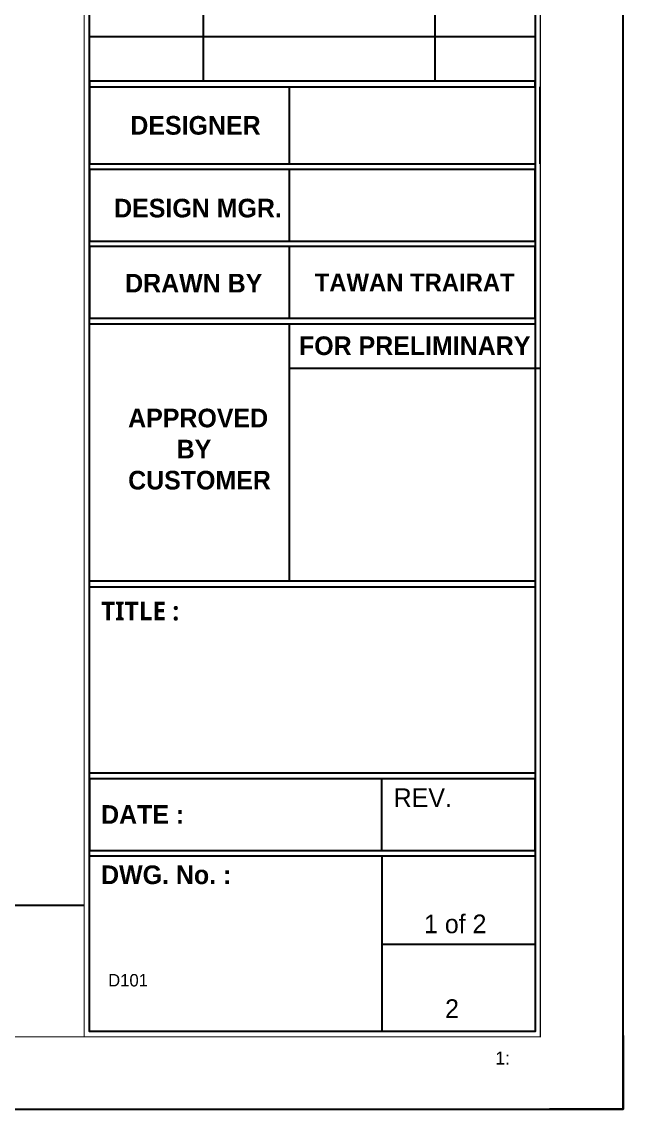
# Model space of a CAD drawing. Header units: millimetres. Extents: x -244126 to 368105, y -173968 to 259060.
# Drawn here: x 4399 to 5560, y 56651 to 58751 of the extents above; entities that cross this region are included whole.
import ezdxf
from ezdxf.enums import TextEntityAlignment as Align

# ---------------------------------------------------------------- set-up
doc = ezdxf.new("R2010")
doc.units = ezdxf.units.MM
doc.header["$MEASUREMENT"] = 0
doc.linetypes.add('BORDER2', pattern=[22.225, 6.35, -3.175, 6.35, -3.175, 0, -3.175])
doc.linetypes.add('TA_HL_003.00000', pattern=[19.5, 10.65, -8.85])
for name, color, linetype in [('000 - GROUND', 6, 'Continuous'), ('000 - L I N E 0.1', 1, 'Continuous'), ('000 - T E X T', 4, 'Continuous'), ('000 - TITLEBLOCK', 4, 'Continuous')]:
    doc.layers.add(name, color=color, linetype=linetype)
doc.styles.add('Cetury Gothic', font='GOTHIC.TTF')
doc.styles.add('MtXpl_Century_Gothic', font='GOTHICB.TTF')
doc.styles.add('TA', font='Cordia New.ttf', dxfattribs={"height": 4.5})

# ---------------------------------------------------------------- blocks, each defined once
blk = doc.blocks.new('A$Cfd196da9')
at = {"color": 0, "linetype": 'ByBlock', "const_width": 0.1}
blk.add_lwpolyline([(-143.5, -98), (96.5, -98), (96.5, 99), (-143.5, 99)], close=True, dxfattribs=at)
blk = doc.blocks.new('A$C5e861bfc')
at = {"color": 3, "linetype": 'Continuous'}
for p, q in [((11.47, -65.02), (11.47, -104.74)), ((33.82, -65.02), (33.82, -104.74)), ((0.5, -105.27), (0.5, -112.72)), ((19.76, -105.27), (19.76, -112.72)), ((44, -112.72), (44, -105.27)), ((0.5, -112.72), (43.5, -112.72)), ((19.76, -113.26), (19.76, -120.17)), ((19.76, -120.71), (19.76, -127.62)), ((19.76, -128.16), (19.76, -153.01)), ((19.76, -132.46), (44, -132.46)), ((28.7, -179.01), (28.7, -172.1)), ((28.7, -179.54), (28.7, -196.46)), ((28.7, -188.07), (43.5, -188.07))]:
    blk.add_line(p, q, dxfattribs=at)
at = {"color": 8, "linetype": 'Continuous'}
blk.add_line((0.5, -100.44), (43.5, -100.44), dxfattribs=at)
at = {"color": 3, "linetype": 'Continuous'}
for points in [[(0.5, -105.27), (43.5, -105.27), (43.5, -104.74), (0.5, -104.74)], [(0.5, -120.17), (43.5, -120.17), (43.5, -113.26), (0.5, -113.26)], [(0.5, -127.62), (43.5, -127.62), (43.5, -120.71), (0.5, -120.71)], [(0.5, -128.16), (43.5, -128.16), (43.5, -153.01), (0.5, -153.01)], [(0.5, -153.55), (43.5, -153.55), (43.5, -171.56), (0.5, -171.56)], [(0.5, -179.01), (43.5, -179.01), (43.5, -172.1), (0.5, -172.1)], [(0.5, -179.54), (43.5, -179.54), (43.5, -196.5), (0.5, -196.5)]]:
    blk.add_lwpolyline(points, close=True, dxfattribs=at)
at = {"layer": '000 - T E X T', "color": 3, "const_width": 0.1}
blk.add_lwpolyline([(0, -197), (44, -197), (44, 0), (0, 0)], close=True, dxfattribs=at)
at = {"color": 4, "linetype": 'BORDER2', "style": 'MtXpl_Century_Gothic'}
blk.add_text('TAWAN TRAIRAT', height=1.7201, dxfattribs=at).set_placement((31.88, -124.17), align=Align.MIDDLE_CENTER)
at = {"color": 4, "char_height": 1.8, "style": 'Cetury Gothic'}
for s, insert, attachment_point in [('{\\fCentury Gothic|b1|i0|c0|p34;DESIGNER}', (4.44, -108.1), 1), ('{\\fCentury Gothic|b1|i0|c0|p34;DESIGN MGR.}', (2.88, -116.09), 1), ('{\\fCentury Gothic|b1|i0|c0|p34;DRAWN BY}', (3.94, -123.34), 1), ('{\\fCentury Gothic|b1|i0|c0|p34;FOR PRELIMINARY}', (31.88, -129.38), 2), ('{\\fCentury Gothic|b1|i0|c0|p34;APPROVED\\P       BY\\PCUSTOMER}', (4.23, -136.36), 1), ('{\\f@Malgun Gothic|b1|i0|c0|p34;TITLE :}', (1.62, -155), 1), ('REV.', (29.85, -173.02), 1), ('{\\fCentury Gothic|b1|i0|c0|p34;DATE :}', (1.62, -174.64), 1), ('{\\fCentury Gothic|b1|i0|c0|p34;DWG. No. :}', (1.62, -180.46), 1)]:
    blk.add_mtext(s, dxfattribs=dict(at, insert=insert, attachment_point=attachment_point))
blk = doc.blocks.new('*U3058')
at = {"layer": '000 - L I N E 0.1', "color": 21, "linetype": 'Continuous'}
blk.add_lwpolyline([(5940, 142.4), (5940, 0), (5797.6, 0)], dxfattribs=at)
at = {"layer": '000 - T E X T', "color": 3, "const_width": 2}
blk.add_lwpolyline([(5780, 140), (4900, 140), (4900, 4080), (5780, 4080)], close=True, dxfattribs=at)
at = {"layer": '000 - T E X T', "color": 3}
blk.add_lwpolyline([(5770, 150), (4910, 150), (4910, 4070), (5770, 4070)], close=True, dxfattribs=at)
at = {"layer": '000 - TITLEBLOCK', "color": 250}
blk.add_lwpolyline([(0, 0), (5940, 0), (5940, 4200), (0, 4200)], close=True, dxfattribs=at)
at = {"xscale": 20, "yscale": 20, "zscale": 20}
blk.add_blockref('A$C5e861bfc', (4900, 4080), dxfattribs=at)
at = {"layer": '000 - T E X T', "color": 3, "xscale": 20, "yscale": 20, "zscale": 20}
blk.add_blockref('A$Cfd196da9', (2970, 2100), dxfattribs=at)
at = {"color": 4, "style": 'Cetury Gothic'}
blk.add_text(' 1:', height=25.02, dxfattribs=at).set_placement((5684, 86.4))
at = {"color": 4, "style": 'TA'}
blk.add_attdef('PAPER_SIZE', text='', height=25, dxfattribs=at).set_placement((5686, 99.7), align=Align.MIDDLE_RIGHT)
blk.add_attdef('SCALE_SIZE', text='', height=25, dxfattribs=at).set_placement((5735.1, 100.3), align=Align.MIDDLE_LEFT)
at = {"layer": '000 - T E X T', "color": 250, "style": 'TA'}
for tag, height, p in [('SUPERLINK', 20, (172.6, 4157.7)), ('NAMEFILE', 20, (172.6, 4117.6)), ('SC', 400, (33.6, 3752.1))]:
    blk.add_attdef(tag, text='', height=height, dxfattribs=at).set_placement(p, align=Align.MIDDLE_LEFT)
at = {"layer": '000 - T E X T', "color": 4, "style": 'TA'}
for tag, height, p in [('PRELIM_NAME_JOB_1', 20, (5246.7, 3301.9)), ('PRELIM_NAME_JOB_2', 20, (5246.7, 3258.3)), ('PRELIM_NAME_PROJECT_1', 30, (4948.1, 3093.1)), ('PRELIM_NAME_PROJECT_2', 30, (4948.1, 3019.1)), ('PRELIM_NAME_PROJECT_3', 30, (4948.1, 2945.1)), ('PRELIM_NAME_TITLE_3', 24, (4955.1, 739.9)), ('DRAWING_NO1', 24, (4946.1, 329.2)), ('DRAWING_NO2', 24, (4946.1, 249.1)), ('PRELIM_NAME_TITLE_1', 1.2, (247.8, 43.7)), ('PRELIM_NAME_TITLE_2', 1.2, (247.8, 40.3))]:
    blk.add_attdef(tag, text='', height=height, dxfattribs=at).set_placement(p, align=Align.MIDDLE_LEFT)
at = {"layer": '000 - T E X T', "color": 4, "style": 'Cetury Gothic'}
for tag, p in [('SHEET_NO.', (5615.8, 340)), ('TOTAL_SHEET_NO.', (5609.7, 176.4))]:
    blk.add_attdef(tag, text='', height=36, dxfattribs=at).set_placement(p, align=Align.CENTER)
at = {"layer": '000 - T E X T', "color": 4, "style": 'TA'}
blk.add_attdef('NAME_REMARK', (552.9, 173), '', height=40, dxfattribs=at)

msp = doc.modelspace()

# ---------------------------------------------------------------- linework, layer by layer
at = {"layer": '000 - GROUND'}
msp.add_lwpolyline([(-280.06902, 57044.47557), (4519.93098, 57044.47557)], dxfattribs=at)

# ---------------------------------------------------------------- block references
at = {"color": 2, "linetype": 'TA_HL_003.00000'}
ref = msp.add_blockref('*U3058', (-380.06902, 56650.53614), dxfattribs=at)
ref.add_attrib('DRAWING_NO2', 'D101', dxfattribs={"layer": '000 - T E X T', "color": 4, "height": 24, "style": 'TA'}).set_placement((4566.03969, 56899.6811), align=Align.MIDDLE_LEFT)
ref.add_attrib('SHEET_NO.', '1 of 2', dxfattribs={"layer": '000 - T E X T', "color": 4, "height": 36, "style": 'Cetury Gothic'}).set_placement((5235.72041, 56990.51357), align=Align.CENTER)
ref.add_attrib('TOTAL_SHEET_NO.', '2', dxfattribs={"layer": '000 - T E X T', "color": 4, "height": 36, "style": 'Cetury Gothic'}).set_placement((5229.58941, 56826.93455), align=Align.CENTER)

doc.saveas('drawing.dxf')
